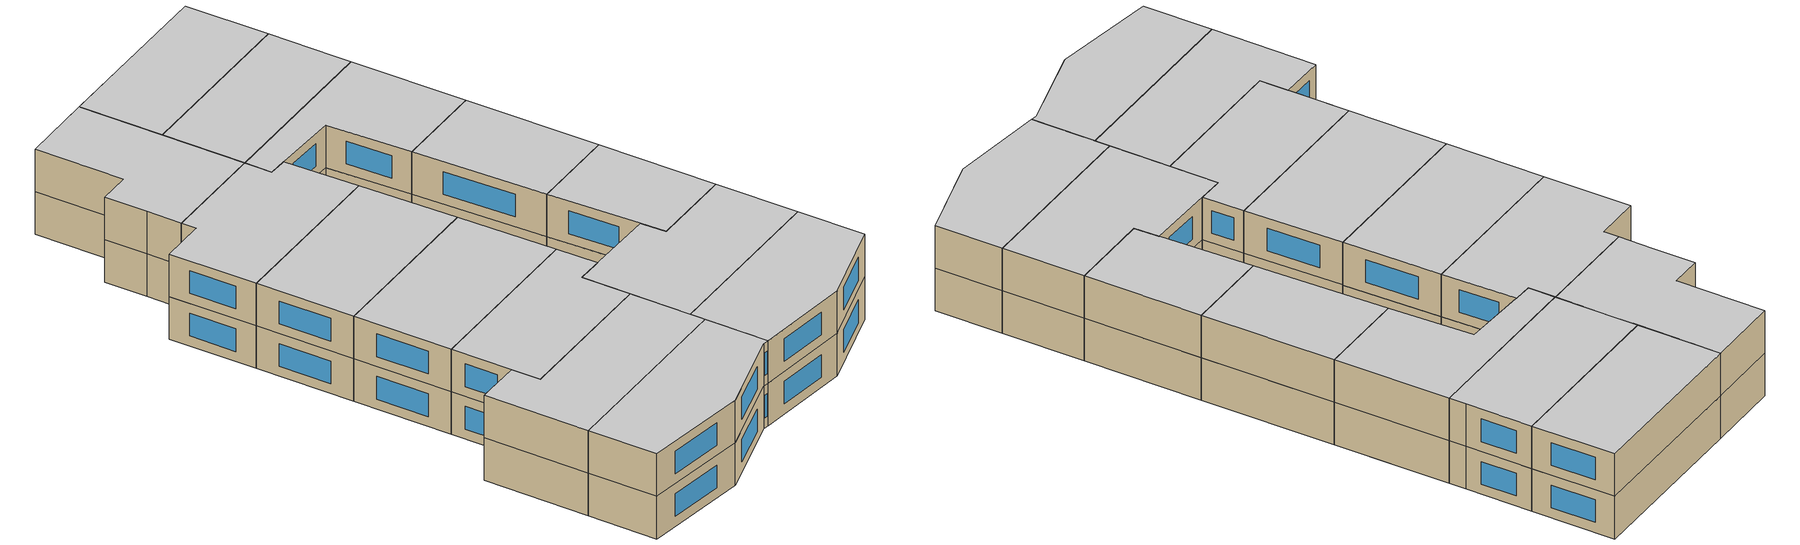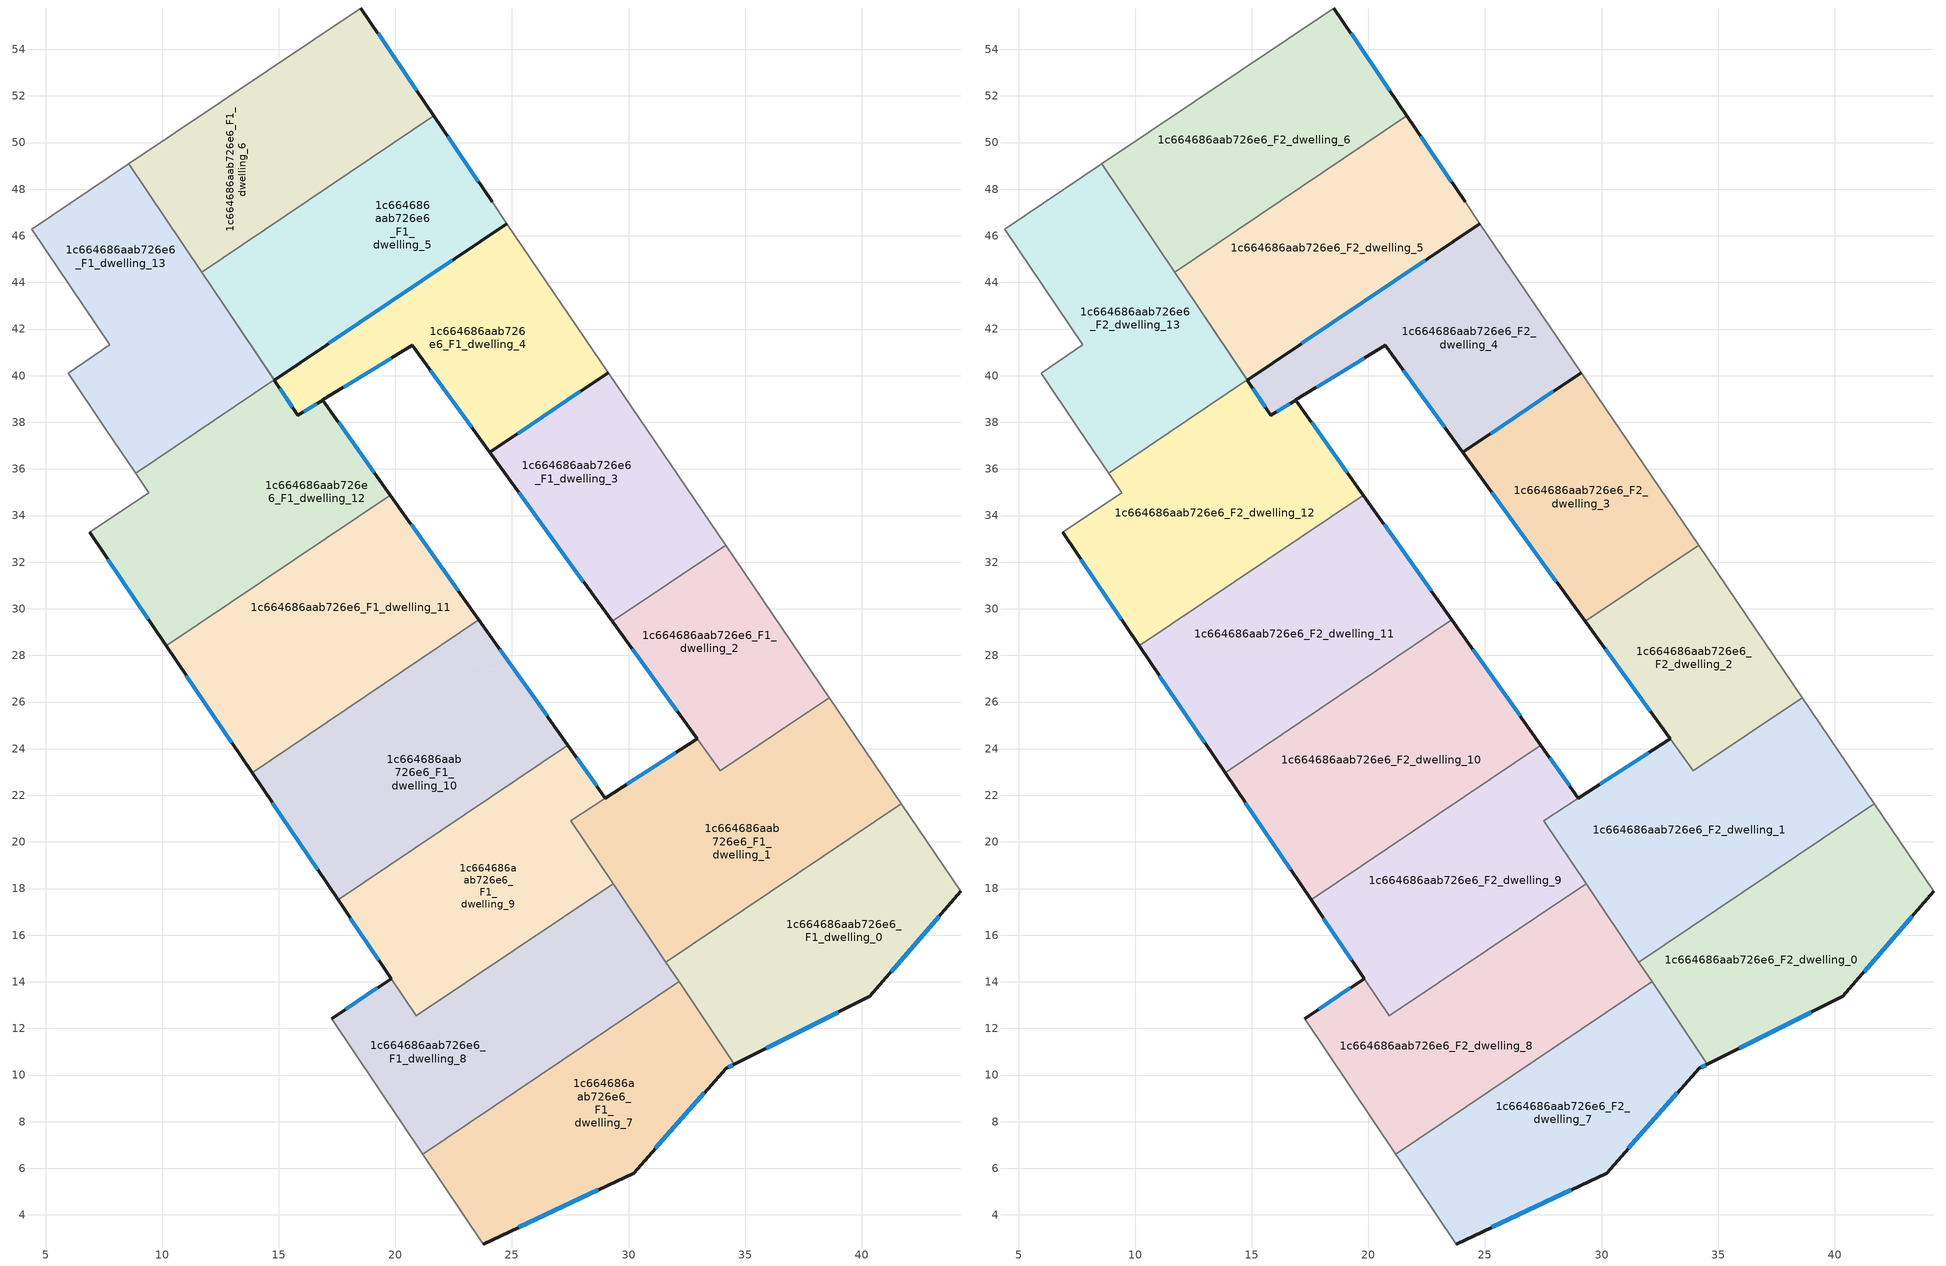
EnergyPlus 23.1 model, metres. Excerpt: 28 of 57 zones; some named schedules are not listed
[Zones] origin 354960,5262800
1c664686aab726e6_F1_dwelling_0
 floor to 1c664686aab726e6_F0_dwelling_8 (EU_floor_Construction): 41.7,21.63 44.25,17.88 40.35,13.37 35.08,10.74 36.52,18.14 z3
 floor to 1c664686aab726e6_F0_dwelling_9 (EU_floor_Construction): 36.52,18.14 35.08,10.74 34.54,10.47 31.8,14.55 31.89,15.03 z3
 floor to 1c664686aab726e6_F0_dwelling_10 (EU_floor_Construction): 31.89,15.03 31.8,14.55 31.6,14.84 z3
 wall outside (EU_wall_Construction): 34.54,10.47 40.35,13.37 44.25,17.88 z3:6
 wall to 1c664686aab726e6_F1_dwelling_1 (EU_wall_Construction): 41.7,21.63 31.6,14.84 z3:6
 wall adiabatic (EU_wall_Construction): 44.25,17.88 41.7,21.63 z3:6
 wall to 1c664686aab726e6_F1_dwelling_7 (EU_wall_Construction): 32.16,14.01 34.54,10.47 z3:6
 wall to 1c664686aab726e6_F1_dwelling_8 (EU_wall_Construction): 31.6,14.84 32.16,14.01 z3:6
 window (EU_Window_Construction): 41.26,14.43 43.33,16.82 / 35.91,11.15 38.98,12.69 z3.7:5.3
1c664686aab726e6_F1_dwelling_1
 floor to 1c664686aab726e6_F0_dwelling_9 (EU_floor_Construction): 37.81,24.79 36.52,18.14 31.89,15.03 33.55,23.59 33.94,23.06 36.8,24.98 z3
 floor to 1c664686aab726e6_F0_dwelling_8 (EU_floor_Construction): 39.82,24.4 41.7,21.63 36.52,18.14 37.81,24.79 z3
 floor to 1c664686aab726e6_F0_dwelling_0 (EU_floor_Construction): 38.6,26.19 39.82,24.4 36.8,24.98 z3
 floor to 1c664686aab726e6_F0_dwelling_10 (EU_floor_Construction): 32.94,24.43 33.55,23.59 31.89,15.03 31.6,14.84 29.11,18.55 29.59,21.06 29.01,21.88 z3
 floor adiabatic (EU_floor_Construction): 29.01,21.88 29.59,21.06 29.11,18.55 27.52,20.92 z3
 wall outside (EU_wall_Construction): 32.94,24.43 29.01,21.88 z3:6
 wall to 1c664686aab726e6_F1_dwelling_2 (EU_wall_Construction): 38.6,26.2 33.94,23.06 32.94,24.43 z3:6
 wall adiabatic (EU_wall_Construction): 41.7,21.63 38.6,26.2 z3:6
 wall to 1c664686aab726e6_F1_dwelling_8 (EU_wall_Construction): 29.34,18.21 31.6,14.84 z3:6
 wall to 1c664686aab726e6_F1_dwelling_9 (EU_wall_Construction): 29.01,21.88 27.52,20.92 29.34,18.21 z3:6
 window (EU_Window_Construction): 32.02,23.83 29.93,22.48 z3.7:5.3
1c664686aab726e6_F1_dwelling_10
 floor to 1c664686aab726e6_F0_dwelling_13 (EU_floor_Construction): 24.16,27.43 22.94,21.15 18.22,17.97 19.99,27.1 21.3,27.99 z3
 floor to 1c664686aab726e6_F0_dwelling_4 (EU_floor_Construction): 23.58,29.52 25.21,27.23 21.3,27.99 z3
 floor to 1c664686aab726e6_F0_dwelling_14 (EU_floor_Construction): 19.99,27.1 18.22,17.97 17.54,17.51 13.85,22.97 z3
 floor to 1c664686aab726e6_F0_dwelling_12 (EU_floor_Construction): 25.21,27.23 26.92,24.82 26.7,23.68 22.94,21.15 24.16,27.43 z3
 floor to 1c664686aab726e6_F0_dwelling_11 (EU_floor_Construction): 26.92,24.82 27.4,24.15 26.7,23.68 z3
 wall outside (EU_wall_Construction): 13.85,22.97 17.54,17.51 / 27.4,24.15 23.58,29.52 z3:6
 wall to 1c664686aab726e6_F1_dwelling_9 (EU_wall_Construction): 17.54,17.51 27.4,24.15 z3:6
 wall to 1c664686aab726e6_F1_dwelling_11 (EU_wall_Construction): 23.58,29.52 13.85,22.97 z3:6
 window (EU_Window_Construction): 14.72,21.69 16.67,18.8 / 26.5,25.41 24.48,28.26 z3.7:5.3
1c664686aab726e6_F1_dwelling_11
 floor to 1c664686aab726e6_F0_dwelling_4 (EU_floor_Construction): 19.78,34.88 23.58,29.52 21.3,27.99 13.05,29.58 13.22,30.47 z3
 floor to 1c664686aab726e6_F0_dwelling_14 (EU_floor_Construction): 20.2,28.2 19.99,27.11 13.85,22.97 10.17,28.42 12.16,29.76 z3
 floor to 1c664686aab726e6_F0_dwelling_5 (EU_floor_Construction): 13.22,30.47 13.05,29.59 12.16,29.76 z3
 floor to 1c664686aab726e6_F0_dwelling_13 (EU_floor_Construction): 21.3,27.99 19.99,27.11 20.2,28.2 z3
 wall outside (EU_wall_Construction): 23.58,29.53 19.78,34.88 / 10.17,28.42 13.85,22.97 z3:6
 wall to 1c664686aab726e6_F1_dwelling_12 (EU_wall_Construction): 19.78,34.88 10.17,28.42 z3:6
 window (EU_Window_Construction): 22.69,30.78 20.67,33.62 / 11.03,27.14 12.98,24.25 z3.7:5.3
1c664686aab726e6_F1_dwelling_12
 floor to 1c664686aab726e6_F0_dwelling_5 (EU_floor_Construction): 14.8,39.82 14.98,39.55 13.22,30.47 12.16,29.76 10.76,30.03 12.34,38.17 z3
 floor to 1c664686aab726e6_F0_dwelling_4 (EU_floor_Construction): 16.88,38.95 19.78,34.88 13.22,30.47 14.98,39.55 15.82,38.3 z3
 floor to 1c664686aab726e6_F0_dwelling_6 (EU_floor_Construction): 12.34,38.17 10.76,30.03 8.83,30.4 6.89,33.27 9.42,34.98 9.16,35.38 9.3,36.12 z3
 floor to 1c664686aab726e6_F0_dwelling_7 (EU_floor_Construction): 9.3,36.12 9.16,35.38 8.85,35.82 z3
 floor adiabatic (EU_floor_Construction): 12.16,29.76 10.17,28.42 8.83,30.4 z3
 wall outside (EU_wall_Construction): 6.89,33.27 10.17,28.42 / 19.78,34.88 16.88,38.95 15.82,38.3 14.81,39.81 z3:6
 wall adiabatic (EU_wall_Construction): 8.85,35.82 9.42,34.98 6.89,33.27 z3:6
 wall to 1c664686aab726e6_F1_dwelling_13 (EU_wall_Construction): 14.8,39.82 8.85,35.82 z3:6
 wall to 1c664686aab726e6_F1_dwelling_4 (EU_wall_Construction): 14.81,39.81 14.8,39.82 z3:6
 window (EU_Window_Construction): 7.66,32.13 9.4,29.56 / 16.63,38.8 16.07,38.45 / 19.1,35.84 17.56,38 / 15.58,38.66 15.04,39.45 z3.7:5.3
1c664686aab726e6_F1_dwelling_13
 floor to 1c664686aab726e6_F0_dwelling_7 (EU_floor_Construction): 8.57,49.08 11.09,45.34 9.3,36.12 8.85,35.82 7.54,37.77 5.96,40.1 7.76,41.32 4.4,46.28 z3
 floor to 1c664686aab726e6_F0_dwelling_5 (EU_floor_Construction): 13.14,42.29 14.8,39.82 12.34,38.17 z3
 floor to 1c664686aab726e6_F0_dwelling_6 (EU_floor_Construction): 11.09,45.34 13.14,42.29 12.34,38.17 9.3,36.12 z3
 wall adiabatic (EU_wall_Construction): 8.57,49.08 4.4,46.28 7.76,41.32 5.96,40.1 7.54,37.77 8.85,35.82 z3:6
 wall to 1c664686aab726e6_F1_dwelling_6 (EU_wall_Construction): 11.69,44.44 8.57,49.08 z3:6
 wall to 1c664686aab726e6_F1_dwelling_4 (EU_wall_Construction): 14.8,39.82 12.63,43.04 z3:6
 wall to 1c664686aab726e6_F1_dwelling_5 (EU_wall_Construction): 12.63,43.04 11.69,44.44 z3:6
1c664686aab726e6_F1_dwelling_2
 floor to 1c664686aab726e6_F0_dwelling_0 (EU_floor_Construction): 34.16,32.73 38.6,26.19 36.8,24.98 33.93,25.54 33.83,25.01 32.94,24.43 29.3,29.46 z3
 floor to 1c664686aab726e6_F0_dwelling_9 (EU_floor_Construction): 36.8,24.98 33.94,23.06 33.55,23.59 33.93,25.54 z3
 floor to 1c664686aab726e6_F0_dwelling_10 (EU_floor_Construction): 33.83,25 33.55,23.59 32.94,24.43 z3
 wall outside (EU_wall_Construction): 29.3,29.46 32.94,24.43 z3:6
 wall to 1c664686aab726e6_F1_dwelling_3 (EU_wall_Construction): 34.16,32.73 29.3,29.46 z3:6
 wall adiabatic (EU_wall_Construction): 38.6,26.2 34.16,32.73 z3:6
 window (EU_Window_Construction): 30.16,28.28 32.09,25.61 z3.7:5.3
1c664686aab726e6_F1_dwelling_3
 floor to 1c664686aab726e6_F0_dwelling_1 (EU_floor_Construction): 29.13,40.13 30.87,37.57 29.3,29.46 24.85,35.59 25.22,37.5 z3
 floor to 1c664686aab726e6_F0_dwelling_0 (EU_floor_Construction): 30.87,37.57 34.16,32.73 29.3,29.46 z3
 floor to 1c664686aab726e6_F0_dwelling_2 (EU_floor_Construction): 25.22,37.5 24.85,35.59 24.05,36.71 z3
 wall outside (EU_wall_Construction): 29.13,40.13 24.05,36.71 29.3,29.46 z3:6
 wall adiabatic (EU_wall_Construction): 34.16,32.73 29.13,40.13 z3:6
 window (EU_Window_Construction): 27.94,39.32 25.24,37.51 / 25.28,35.01 28.07,31.16 z3.7:5.3
1c664686aab726e6_F1_dwelling_4
 floor to 1c664686aab726e6_F0_dwelling_2 (EU_floor_Construction): 24.78,46.52 26.49,44.02 25.22,37.5 24.05,36.71 20.94,41 21.6,44.38 z3
 floor to 1c664686aab726e6_F0_dwelling_1 (EU_floor_Construction): 26.49,44.02 29.13,40.13 25.22,37.5 z3
 floor to 1c664686aab726e6_F0_dwelling_3 (EU_floor_Construction): 21.6,44.38 20.94,41 20.86,41.11 20.72,41.3 17.21,39.15 17.72,41.77 z3
 floor to 1c664686aab726e6_F0_dwelling_4 (EU_floor_Construction): 17.72,41.77 17.21,39.15 16.89,38.96 15.82,38.31 14.98,39.55 15.06,39.98 z3
 floor to 1c664686aab726e6_F0_dwelling_5 (EU_floor_Construction): 13.14,42.29 14.81,39.81 15.06,39.98 14.98,39.55 z3
 wall outside (EU_wall_Construction): 16.89,38.96 20.72,41.3 24.05,36.71 29.13,40.13 / 24.78,46.52 14.81,39.81 15.82,38.31 16.88,38.95 z3:6
 wall adiabatic (EU_wall_Construction): 29.13,40.13 24.78,46.52 z3:6
 wall to 1c664686aab726e6_F1_dwelling_5 (EU_wall_Construction): 14.81,39.81 12.63,43.04 z3:6
 window (EU_Window_Construction): 17.79,39.51 19.82,40.75 / 21.5,40.23 23.27,37.79 / 25.24,37.51 27.94,39.32 / 22.44,44.95 17.15,41.39 / 16.07,38.46 16.63,38.8 / 15.04,39.46 15.58,38.66 z3.7:5.3
1c664686aab726e6_F1_dwelling_5
 floor to 1c664686aab726e6_F0_dwelling_3 (EU_floor_Construction): 21.65,51.14 22.63,49.7 21.6,44.38 17.72,41.77 19.22,49.51 z3
 floor to 1c664686aab726e6_F0_dwelling_2 (EU_floor_Construction): 22.63,49.7 24.15,47.46 24.78,46.52 21.6,44.38 z3
 floor to 1c664686aab726e6_F0_dwelling_4 (EU_floor_Construction): 19.22,49.51 17.72,41.77 15.06,39.98 16.56,47.72 z3
 floor to 1c664686aab726e6_F0_dwelling_5 (EU_floor_Construction): 16.56,47.72 15.06,39.98 14.81,39.81 13.14,42.29 13.84,45.88 z3
 floor to 1c664686aab726e6_F0_dwelling_6 (EU_floor_Construction): 13.84,45.88 13.14,42.29 11.69,44.44 z3
 wall outside (EU_wall_Construction): 24.15,47.46 21.65,51.14 / 14.81,39.81 24.78,46.52 z3:6
 wall to 1c664686aab726e6_F1_dwelling_6 (EU_wall_Construction): 21.65,51.14 11.69,44.44 z3:6
 wall adiabatic (EU_wall_Construction): 24.78,46.52 24.15,47.46 z3:6
 window (EU_Window_Construction): 23.56,48.32 22.24,50.28 / 17.15,41.39 22.44,44.95 z3.7:5.3
1c664686aab726e6_F1_dwelling_6
 floor to 1c664686aab726e6_F0_dwelling_6 (EU_floor_Construction): 15.34,53.63 13.84,45.88 11.69,44.44 11.09,45.34 12.3,51.59 z3
 floor to 1c664686aab726e6_F0_dwelling_5 (EU_floor_Construction): 18.06,55.46 16.56,47.72 13.84,45.88 15.34,53.63 z3
 floor to 1c664686aab726e6_F0_dwelling_7 (EU_floor_Construction): 12.3,51.59 11.09,45.34 8.57,49.08 z3
 floor to 1c664686aab726e6_F0_dwelling_3 (EU_floor_Construction): 20.01,53.58 21.65,51.14 19.22,49.51 z3
 floor to 1c664686aab726e6_F0_dwelling_4 (EU_floor_Construction): 18.52,55.77 20.01,53.58 19.22,49.51 16.56,47.72 18.06,55.46 z3
 wall outside (EU_wall_Construction): 21.65,51.14 18.52,55.77 z3:6
 wall adiabatic (EU_wall_Construction): 18.52,55.77 8.57,49.08 z3:6
 window (EU_Window_Construction): 20.92,52.23 19.26,54.68 z3.7:5.3
1c664686aab726e6_F1_dwelling_7
 floor to 1c664686aab726e6_F0_dwelling_9 (EU_floor_Construction): 32.16,14.01 34.54,10.47 34.18,10.29 30.22,5.8 30.09,5.74 31.63,13.65 z3
 floor to 1c664686aab726e6_F0_dwelling_11 (EU_floor_Construction): 27.64,10.96 26.27,3.93 23.77,2.75 22.9,4.05 23.73,8.33 z3
 floor adiabatic (EU_floor_Construction): 31.63,13.65 30.09,5.74 30.22,5.8 26.27,3.93 27.64,10.96 z3
 floor to 1c664686aab726e6_F0_dwelling_12 (EU_floor_Construction): 23.73,8.33 22.9,4.05 21.17,6.61 z3
 wall outside (EU_wall_Construction): 23.77,2.75 30.22,5.8 34.18,10.29 34.54,10.47 z3:6
 wall adiabatic (EU_wall_Construction): 21.17,6.61 23.77,2.75 z3:6
 wall to 1c664686aab726e6_F1_dwelling_8 (EU_wall_Construction): 32.16,14.01 21.17,6.61 z3:6
 window (EU_Window_Construction): 25.29,3.47 28.71,5.08 / 34.27,10.33 34.46,10.43 / 31.15,6.85 33.25,9.24 z3.7:5.3
1c664686aab726e6_F1_dwelling_8
 floor to 1c664686aab726e6_F0_dwelling_11 (EU_floor_Construction): 29,17.98 27.64,10.96 23.73,8.33 25.09,15.35 z3
 floor to 1c664686aab726e6_F0_dwelling_10 (EU_floor_Construction): 29.34,18.21 31.8,14.55 31.63,13.65 27.64,10.96 29,17.98 z3
 floor to 1c664686aab726e6_F0_dwelling_12 (EU_floor_Construction): 25.09,15.35 23.73,8.33 21.17,6.61 17.27,12.42 19.82,14.14 20.9,12.54 z3
 floor to 1c664686aab726e6_F0_dwelling_9 (EU_floor_Construction): 31.8,14.55 32.16,14.01 31.63,13.65 z3
 wall outside (EU_wall_Construction): 19.82,14.14 17.27,12.42 z3:6
 wall to 1c664686aab726e6_F1_dwelling_9 (EU_wall_Construction): 29.34,18.21 20.9,12.54 19.82,14.14 z3:6
 wall adiabatic (EU_wall_Construction): 17.27,12.42 21.17,6.61 z3:6
 window (EU_Window_Construction): 19.22,13.74 17.87,12.83 z3.7:5.3
1c664686aab726e6_F1_dwelling_9
 floor to 1c664686aab726e6_F0_dwelling_12 (EU_floor_Construction): 26.7,23.68 25.09,15.35 20.9,12.54 19.73,14.26 19.86,14.35 20.02,14.1 21.1,14.82 21.63,15.18 21.71,15.6 21.89,15.71 22.94,21.15 z3
 floor to 1c664686aab726e6_F0_dwelling_11 (EU_floor_Construction): 27.4,24.15 29,21.88 27.52,20.92 29.11,18.55 29,17.98 25.09,15.35 26.7,23.68 z3
 floor to 1c664686aab726e6_F0_dwelling_13 (EU_floor_Construction): 22.94,21.15 21.89,15.71 21.71,15.6 21.63,15.18 21.1,14.82 20.02,14.11 19.86,14.35 19.73,14.26 18,16.83 18.22,17.97 z3
 floor to 1c664686aab726e6_F0_dwelling_14 (EU_floor_Construction): 18.22,17.97 18,16.83 17.54,17.51 z3
 floor to 1c664686aab726e6_F0_dwelling_10 (EU_floor_Construction): 29.11,18.55 29.34,18.21 29,17.98 z3
 wall outside (EU_wall_Construction): 29.01,21.88 27.4,24.15 / 17.54,17.51 19.82,14.14 z3:6
 window (EU_Window_Construction): 28.63,22.42 27.78,23.62 / 18.07,16.72 19.28,14.93 z3.7:5.3
1c664686aab726e6_F2_dwelling_0
 floor to 1c664686aab726e6_F1_dwelling_0 (EU_floor_Construction): 41.7,21.63 44.25,17.88 40.35,13.37 34.54,10.47 31.6,14.84 z6
 wall outside (EU_wall_Construction): 34.54,10.47 40.35,13.37 44.25,17.88 z6:9
 wall to 1c664686aab726e6_F2_dwelling_1 (EU_wall_Construction): 41.7,21.63 31.6,14.84 z6:9
 wall adiabatic (EU_wall_Construction): 44.25,17.88 41.7,21.63 z6:9
 wall to 1c664686aab726e6_F2_dwelling_7 (EU_wall_Construction): 32.16,14.01 34.54,10.47 z6:9
 wall to 1c664686aab726e6_F2_dwelling_8 (EU_wall_Construction): 31.6,14.84 32.16,14.01 z6:9
 window (EU_Window_Construction): 41.26,14.43 43.33,16.82 / 35.91,11.15 38.98,12.69 z6.7:8.3
 ceiling to 1c664686aab726e6_F3_dwelling_0 (EU_floor_Construction): 40.35,13.37 44.25,17.88 41.7,21.63 31.6,14.84 34.54,10.47 z9
1c664686aab726e6_F2_dwelling_1
 floor to 1c664686aab726e6_F1_dwelling_1 (EU_floor_Construction): 38.6,26.2 41.7,21.63 31.6,14.84 27.52,20.92 32.94,24.43 33.94,23.06 z6
 wall outside (EU_wall_Construction): 32.94,24.43 29.01,21.88 z6:9
 wall to 1c664686aab726e6_F2_dwelling_2 (EU_wall_Construction): 38.6,26.2 33.94,23.06 32.94,24.43 z6:9
 wall adiabatic (EU_wall_Construction): 41.7,21.63 38.6,26.2 z6:9
 wall to 1c664686aab726e6_F2_dwelling_8 (EU_wall_Construction): 29.34,18.21 31.6,14.84 z6:9
 wall to 1c664686aab726e6_F2_dwelling_9 (EU_wall_Construction): 29.01,21.88 27.52,20.92 29.34,18.21 z6:9
 window (EU_Window_Construction): 32.02,23.83 29.93,22.48 z6.7:8.3
 ceiling to 1c664686aab726e6_F3_dwelling_1 (EU_floor_Construction): 41.7,21.63 38.6,26.2 33.94,23.06 32.94,24.43 27.52,20.92 31.6,14.84 z9
1c664686aab726e6_F2_dwelling_10
 floor to 1c664686aab726e6_F1_dwelling_10 (EU_floor_Construction): 23.58,29.52 27.4,24.15 17.54,17.51 13.85,22.97 z6
 wall outside (EU_wall_Construction): 13.85,22.97 17.54,17.51 / 27.4,24.15 23.58,29.52 z6:9
 wall to 1c664686aab726e6_F2_dwelling_9 (EU_wall_Construction): 17.54,17.51 27.4,24.15 z6:9
 wall to 1c664686aab726e6_F2_dwelling_11 (EU_wall_Construction): 23.58,29.52 13.85,22.97 z6:9
 window (EU_Window_Construction): 14.72,21.69 16.67,18.8 / 26.5,25.41 24.48,28.26 z6.7:8.3
 ceiling to 1c664686aab726e6_F3_dwelling_10 (EU_floor_Construction): 27.4,24.15 23.58,29.52 13.85,22.97 17.54,17.51 z9
1c664686aab726e6_F2_dwelling_11
 floor to 1c664686aab726e6_F1_dwelling_11 (EU_floor_Construction): 19.78,34.88 23.58,29.53 13.85,22.97 10.17,28.42 z6
 wall outside (EU_wall_Construction): 23.58,29.53 19.78,34.88 / 10.17,28.42 13.85,22.97 z6:9
 wall to 1c664686aab726e6_F2_dwelling_12 (EU_wall_Construction): 19.78,34.88 10.17,28.42 z6:9
 window (EU_Window_Construction): 22.69,30.78 20.67,33.62 / 11.03,27.14 12.98,24.25 z6.7:8.3
 ceiling to 1c664686aab726e6_F3_dwelling_11 (EU_floor_Construction): 23.58,29.53 19.78,34.88 10.17,28.42 13.85,22.97 z9
1c664686aab726e6_F2_dwelling_12
 floor to 1c664686aab726e6_F1_dwelling_12 (EU_floor_Construction): 16.88,38.95 19.78,34.88 10.17,28.42 6.89,33.27 9.42,34.98 8.85,35.82 14.8,39.82 15.82,38.3 z6
 wall outside (EU_wall_Construction): 6.89,33.27 10.17,28.42 / 19.78,34.88 16.88,38.95 15.82,38.3 14.81,39.81 z6:9
 wall adiabatic (EU_wall_Construction): 8.85,35.82 9.42,34.98 6.89,33.27 z6:9
 wall to 1c664686aab726e6_F2_dwelling_13 (EU_wall_Construction): 14.8,39.82 8.85,35.82 z6:9
 wall to 1c664686aab726e6_F2_dwelling_4 (EU_wall_Construction): 14.81,39.81 14.8,39.82 z6:9
 window (EU_Window_Construction): 7.66,32.13 9.4,29.56 / 16.63,38.8 16.07,38.45 / 19.1,35.84 17.56,38 / 15.58,38.66 15.04,39.45 z6.7:8.3
 ceiling to 1c664686aab726e6_F3_dwelling_12 (EU_floor_Construction): 19.78,34.88 16.88,38.95 15.82,38.3 14.8,39.82 8.85,35.82 9.42,34.98 6.89,33.27 10.17,28.42 z9
1c664686aab726e6_F2_dwelling_13
 floor to 1c664686aab726e6_F1_dwelling_13 (EU_floor_Construction): 8.57,49.08 14.8,39.82 8.85,35.82 7.54,37.77 5.96,40.1 7.76,41.32 4.4,46.28 z6
 wall adiabatic (EU_wall_Construction): 8.57,49.08 4.4,46.28 7.76,41.32 5.96,40.1 7.54,37.77 8.85,35.82 z6:9
 wall to 1c664686aab726e6_F2_dwelling_6 (EU_wall_Construction): 11.69,44.44 8.57,49.08 z6:9
 wall to 1c664686aab726e6_F2_dwelling_4 (EU_wall_Construction): 14.8,39.82 12.63,43.04 z6:9
 wall to 1c664686aab726e6_F2_dwelling_5 (EU_wall_Construction): 12.63,43.04 11.69,44.44 z6:9
 ceiling to 1c664686aab726e6_F3_dwelling_13 (EU_floor_Construction): 14.8,39.82 8.57,49.08 4.4,46.28 7.76,41.32 5.96,40.1 7.54,37.77 8.85,35.82 z9
1c664686aab726e6_F2_dwelling_2
 floor to 1c664686aab726e6_F1_dwelling_2 (EU_floor_Construction): 34.16,32.73 38.6,26.2 33.94,23.06 29.3,29.46 z6
 wall outside (EU_wall_Construction): 29.3,29.46 32.94,24.43 z6:9
 wall to 1c664686aab726e6_F2_dwelling_3 (EU_wall_Construction): 34.16,32.73 29.3,29.46 z6:9
 wall adiabatic (EU_wall_Construction): 38.6,26.2 34.16,32.73 z6:9
 window (EU_Window_Construction): 30.16,28.28 32.09,25.61 z6.7:8.3
 ceiling to 1c664686aab726e6_F3_dwelling_2 (EU_floor_Construction): 38.6,26.2 34.16,32.73 29.3,29.46 33.94,23.06 z9
1c664686aab726e6_F2_dwelling_3
 floor to 1c664686aab726e6_F1_dwelling_3 (EU_floor_Construction): 29.13,40.13 34.16,32.73 29.3,29.46 24.05,36.71 z6
 wall outside (EU_wall_Construction): 29.13,40.13 24.05,36.71 29.3,29.46 z6:9
 wall adiabatic (EU_wall_Construction): 34.16,32.73 29.13,40.13 z6:9
 window (EU_Window_Construction): 27.94,39.32 25.24,37.51 / 25.28,35.01 28.07,31.16 z6.7:8.3
 ceiling to 1c664686aab726e6_F3_dwelling_3 (EU_floor_Construction): 34.16,32.73 29.13,40.13 24.05,36.71 29.3,29.46 z9
1c664686aab726e6_F2_dwelling_4
 floor to 1c664686aab726e6_F1_dwelling_4 (EU_floor_Construction): 24.78,46.52 29.13,40.13 24.05,36.71 20.72,41.3 16.88,38.95 15.82,38.31 12.63,43.04 14.81,39.81 z6
 wall outside (EU_wall_Construction): 16.89,38.96 20.72,41.3 24.05,36.71 29.13,40.13 / 24.78,46.52 14.81,39.81 15.82,38.31 16.88,38.95 z6:9
 wall adiabatic (EU_wall_Construction): 29.13,40.13 24.78,46.52 z6:9
 wall to 1c664686aab726e6_F2_dwelling_5 (EU_wall_Construction): 14.81,39.81 12.63,43.04 z6:9
 window (EU_Window_Construction): 17.79,39.51 19.82,40.75 / 21.5,40.23 23.27,37.79 / 25.24,37.51 27.94,39.32 / 22.44,44.95 17.15,41.39 / 16.07,38.46 16.63,38.8 / 15.04,39.46 15.58,38.66 z6.7:8.3
 ceiling to 1c664686aab726e6_F3_dwelling_4 (EU_floor_Construction): 29.13,40.13 24.78,46.52 14.81,39.81 12.63,43.04 15.82,38.31 16.88,38.95 20.72,41.3 24.05,36.71 z9
1c664686aab726e6_F2_dwelling_5
 floor to 1c664686aab726e6_F1_dwelling_5 (EU_floor_Construction): 21.65,51.14 24.15,47.46 24.78,46.52 14.81,39.81 11.69,44.44 z6
 wall outside (EU_wall_Construction): 24.15,47.46 21.65,51.14 / 14.81,39.81 24.78,46.52 z6:9
 wall to 1c664686aab726e6_F2_dwelling_6 (EU_wall_Construction): 21.65,51.14 11.69,44.44 z6:9
 wall adiabatic (EU_wall_Construction): 24.78,46.52 24.15,47.46 z6:9
 window (EU_Window_Construction): 23.56,48.32 22.24,50.28 / 17.15,41.39 22.44,44.95 z6.7:8.3
 ceiling to 1c664686aab726e6_F3_dwelling_5 (EU_floor_Construction): 24.78,46.52 24.15,47.46 21.65,51.14 11.69,44.44 14.81,39.81 z9
1c664686aab726e6_F2_dwelling_6
 floor to 1c664686aab726e6_F1_dwelling_6 (EU_floor_Construction): 18.52,55.77 21.65,51.14 11.69,44.44 8.57,49.08 z6
 wall outside (EU_wall_Construction): 21.65,51.14 18.52,55.77 z6:9
 wall adiabatic (EU_wall_Construction): 18.52,55.77 8.57,49.08 z6:9
 window (EU_Window_Construction): 20.92,52.23 19.26,54.68 z6.7:8.3
 ceiling to 1c664686aab726e6_F3_dwelling_6 (EU_floor_Construction): 21.65,51.14 18.52,55.77 8.57,49.08 11.69,44.44 z9
1c664686aab726e6_F2_dwelling_7
 floor to 1c664686aab726e6_F1_dwelling_7 (EU_floor_Construction): 32.16,14.01 34.54,10.47 34.18,10.29 30.22,5.8 23.77,2.75 21.17,6.61 z6
 wall outside (EU_wall_Construction): 23.77,2.75 30.22,5.8 34.18,10.29 34.54,10.47 z6:9
 wall adiabatic (EU_wall_Construction): 21.17,6.61 23.77,2.75 z6:9
 wall to 1c664686aab726e6_F2_dwelling_8 (EU_wall_Construction): 32.16,14.01 21.17,6.61 z6:9
 window (EU_Window_Construction): 25.29,3.47 28.71,5.08 / 34.27,10.33 34.46,10.43 / 31.15,6.85 33.25,9.24 z6.7:8.3
 ceiling to 1c664686aab726e6_F3_dwelling_7 (EU_floor_Construction): 30.22,5.8 34.18,10.29 34.54,10.47 32.16,14.01 21.17,6.61 23.77,2.75 z9
1c664686aab726e6_F2_dwelling_8
 floor to 1c664686aab726e6_F1_dwelling_8 (EU_floor_Construction): 29.34,18.21 32.16,14.01 21.17,6.61 17.27,12.42 19.82,14.14 20.9,12.54 z6
 wall outside (EU_wall_Construction): 19.82,14.14 17.27,12.42 z6:9
 wall to 1c664686aab726e6_F2_dwelling_9 (EU_wall_Construction): 29.34,18.21 20.9,12.54 19.82,14.14 z6:9
 wall adiabatic (EU_wall_Construction): 17.27,12.42 21.17,6.61 z6:9
 window (EU_Window_Construction): 19.22,13.74 17.87,12.83 z6.7:8.3
 ceiling to 1c664686aab726e6_F3_dwelling_8 (EU_floor_Construction): 32.16,14.01 29.34,18.21 20.9,12.54 19.82,14.14 17.27,12.42 21.17,6.61 z9
1c664686aab726e6_F2_dwelling_9
 floor to 1c664686aab726e6_F1_dwelling_9 (EU_floor_Construction): 27.4,24.15 29.01,21.88 27.52,20.92 29.34,18.21 20.9,12.54 17.54,17.51 z6
 wall outside (EU_wall_Construction): 29.01,21.88 27.4,24.15 / 17.54,17.51 19.82,14.14 z6:9
 window (EU_Window_Construction): 28.63,22.42 27.78,23.62 / 18.07,16.72 19.28,14.93 z6.7:8.3
 ceiling to 1c664686aab726e6_F3_dwelling_9 (EU_floor_Construction): 29.34,18.21 27.52,20.92 29.01,21.88 27.4,24.15 17.54,17.51 20.9,12.54 z9
[Building]
EU S2 Campaign: North Axis=0; Terrain=City; Solar Distribution=FullExterior
[Site:Location]
Budapest.Ferenc.Liszt.Intl.AP: Latitude=47.437; Longitude=19.256; Time Zone=1; Elevation=185
[SizingPeriod:WeatherFileDays]
AnnualSizingPeriod: Begin Month=1; Begin Day of Month=1; End Month=12; End Day of Month=31; Day of Week for Start Day=Monday; Use Weather File Daylight Saving Period=No; Use Weather File Rain and Snow Indicators=No
[MATERIAL]
EU_InternalMass_Material: Roughness=MediumRough; Thickness=0.1; Conductivity=1; Density=1800; Specific Heat=900; Thermal Absorptance=0.9; Solar Absorptance=0.7; Visible Absorptance=0.7
[MATERIAL:NOMASS] Roughness=MediumRough; Thermal Absorptance=0.9; Solar Absorptance=0.7; Visible Absorptance=0.7
Name | Thermal Resistance
EU_wall_NoMass | 0.832559
EU_floor_NoMass | 0.872794
[WINDOWMATERIAL:SIMPLEGLAZINGSYSTEM]
EU_Window_SimpleGlazing: UFactor=2.79869; Solar Heat Gain Coefficient=0.75; Visible Transmittance=0.75
[CONSTRUCTION]
EU_wall_Construction: EU_wall_NoMass
EU_floor_Construction: EU_floor_NoMass
EU_Window_Construction: EU_Window_SimpleGlazing
EU_InternalMass_Construction: EU_InternalMass_Material
[ZONE] Type=1; Multiplier=1; Ceiling Height=autocalculate; Floor Area=autocalculate; Part of Total Floor Area=Yes
Name | Volume
1c664686aab726e6_F1_dwelling_0; 1c664686aab726e6_F2_dwelling_0 | 201.258
1c664686aab726e6_F1_dwelling_1; 1c664686aab726e6_F2_dwelling_1 | 235.376
1c664686aab726e6_F1_dwelling_10; 1c664686aab726e6_F2_dwelling_10 | 233.33
1c664686aab726e6_F1_dwelling_11; 1c664686aab726e6_F2_dwelling_11 | 229.695
1c664686aab726e6_F1_dwelling_12; 1c664686aab726e6_F2_dwelling_12 | 221.071
1c664686aab726e6_F1_dwelling_13; 1c664686aab726e6_F2_dwelling_13 | 201.256
1c664686aab726e6_F1_dwelling_2; 1c664686aab726e6_F2_dwelling_2 | 135.988
1c664686aab726e6_F1_dwelling_3; 1c664686aab726e6_F2_dwelling_3 | 160.75
1c664686aab726e6_F1_dwelling_4; 1c664686aab726e6_F2_dwelling_4 | 177.939
1c664686aab726e6_F1_dwelling_5; 1c664686aab726e6_F2_dwelling_5 | 201.237
1c664686aab726e6_F1_dwelling_6; 1c664686aab726e6_F2_dwelling_6 | 201.252
1c664686aab726e6_F1_dwelling_7; 1c664686aab726e6_F2_dwelling_7 | 201.267
1c664686aab726e6_F1_dwelling_8; 1c664686aab726e6_F2_dwelling_8 | 219.106
1c664686aab726e6_F1_dwelling_9; 1c664686aab726e6_F2_dwelling_9 | 197.841
[INTERNALMASS] Construction=EU_InternalMass_Construction
Name | Zone or ZoneList | Surface Area
1c664686aab726e6_F1_dwelling_0_EU_InternalMass | 1c664686aab726e6_F1_dwelling_0 | 67.086
1c664686aab726e6_F1_dwelling_1_EU_InternalMass | 1c664686aab726e6_F1_dwelling_1 | 78.4579
1c664686aab726e6_F1_dwelling_2_EU_InternalMass | 1c664686aab726e6_F1_dwelling_2 | 45.3276
1c664686aab726e6_F1_dwelling_3_EU_InternalMass | 1c664686aab726e6_F1_dwelling_3 | 53.5836
1c664686aab726e6_F1_dwelling_4_EU_InternalMass | 1c664686aab726e6_F1_dwelling_4 | 59.3109
1c664686aab726e6_F1_dwelling_5_EU_InternalMass | 1c664686aab726e6_F1_dwelling_5 | 67.0837
1c664686aab726e6_F1_dwelling_6_EU_InternalMass | 1c664686aab726e6_F1_dwelling_6 | 67.084
1c664686aab726e6_F1_dwelling_7_EU_InternalMass | 1c664686aab726e6_F1_dwelling_7 | 67.0888
1c664686aab726e6_F1_dwelling_8_EU_InternalMass | 1c664686aab726e6_F1_dwelling_8 | 73.0359
1c664686aab726e6_F1_dwelling_9_EU_InternalMass | 1c664686aab726e6_F1_dwelling_9 | 65.9448
1c664686aab726e6_F1_dwelling_10_EU_InternalMass | 1c664686aab726e6_F1_dwelling_10 | 77.7788
1c664686aab726e6_F1_dwelling_11_EU_InternalMass | 1c664686aab726e6_F1_dwelling_11 | 76.5964
1c664686aab726e6_F1_dwelling_12_EU_InternalMass | 1c664686aab726e6_F1_dwelling_12 | 73.7187
1c664686aab726e6_F1_dwelling_13_EU_InternalMass | 1c664686aab726e6_F1_dwelling_13 | 67.0852
1c664686aab726e6_F2_dwelling_0_EU_InternalMass | 1c664686aab726e6_F2_dwelling_0 | 67.086
1c664686aab726e6_F2_dwelling_1_EU_InternalMass | 1c664686aab726e6_F2_dwelling_1 | 78.4579
1c664686aab726e6_F2_dwelling_2_EU_InternalMass | 1c664686aab726e6_F2_dwelling_2 | 45.3276
1c664686aab726e6_F2_dwelling_3_EU_InternalMass | 1c664686aab726e6_F2_dwelling_3 | 53.5836
1c664686aab726e6_F2_dwelling_4_EU_InternalMass | 1c664686aab726e6_F2_dwelling_4 | 59.3109
1c664686aab726e6_F2_dwelling_5_EU_InternalMass | 1c664686aab726e6_F2_dwelling_5 | 67.0837
1c664686aab726e6_F2_dwelling_6_EU_InternalMass | 1c664686aab726e6_F2_dwelling_6 | 67.084
1c664686aab726e6_F2_dwelling_7_EU_InternalMass | 1c664686aab726e6_F2_dwelling_7 | 67.0888
1c664686aab726e6_F2_dwelling_8_EU_InternalMass | 1c664686aab726e6_F2_dwelling_8 | 73.0359
1c664686aab726e6_F2_dwelling_9_EU_InternalMass | 1c664686aab726e6_F2_dwelling_9 | 65.9448
1c664686aab726e6_F2_dwelling_10_EU_InternalMass | 1c664686aab726e6_F2_dwelling_10 | 77.7788
1c664686aab726e6_F2_dwelling_11_EU_InternalMass | 1c664686aab726e6_F2_dwelling_11 | 76.5964
1c664686aab726e6_F2_dwelling_12_EU_InternalMass | 1c664686aab726e6_F2_dwelling_12 | 73.7187
1c664686aab726e6_F2_dwelling_13_EU_InternalMass | 1c664686aab726e6_F2_dwelling_13 | 67.0852
[OTHEREQUIPMENT] Fuel Type=Electricity; Design Level Calculation Method=Watts/Area; Power per Zone Floor Area=1; Fraction Latent=0; Fraction Radiant=0; Fraction Lost=0; Carbon Dioxide Generation Rate=0; EndUse Subcategory=EU_Step8_InternalGains
Name | Zone or ZoneList or Space or SpaceList | Schedule
EU_Step8_InternalGain_1c664686aab726e6_F1_dwelling_0_f000 | 1c664686aab726e6_F1_dwelling_0 | EU_Step8_GainSchedule_1c664686aab726e6_F1_dwelling_0_f000
EU_Step8_InternalGain_1c664686aab726e6_F1_dwelling_1_f000 | 1c664686aab726e6_F1_dwelling_1 | EU_Step8_GainSchedule_1c664686aab726e6_F1_dwelling_1_f000
EU_Step8_InternalGain_1c664686aab726e6_F1_dwelling_2_f000 | 1c664686aab726e6_F1_dwelling_2 | EU_Step8_GainSchedule_1c664686aab726e6_F1_dwelling_2_f000
EU_Step8_InternalGain_1c664686aab726e6_F1_dwelling_3_f000 | 1c664686aab726e6_F1_dwelling_3 | EU_Step8_GainSchedule_1c664686aab726e6_F1_dwelling_3_f000
EU_Step8_InternalGain_1c664686aab726e6_F1_dwelling_4_f000 | 1c664686aab726e6_F1_dwelling_4 | EU_Step8_GainSchedule_1c664686aab726e6_F1_dwelling_4_f000
EU_Step8_InternalGain_1c664686aab726e6_F1_dwelling_5_f000 | 1c664686aab726e6_F1_dwelling_5 | EU_Step8_GainSchedule_1c664686aab726e6_F1_dwelling_5_f000
EU_Step8_InternalGain_1c664686aab726e6_F1_dwelling_6_f000 | 1c664686aab726e6_F1_dwelling_6 | EU_Step8_GainSchedule_1c664686aab726e6_F1_dwelling_6_f000
EU_Step8_InternalGain_1c664686aab726e6_F1_dwelling_7_f000 | 1c664686aab726e6_F1_dwelling_7 | EU_Step8_GainSchedule_1c664686aab726e6_F1_dwelling_7_f000
EU_Step8_InternalGain_1c664686aab726e6_F1_dwelling_8_f000 | 1c664686aab726e6_F1_dwelling_8 | EU_Step8_GainSchedule_1c664686aab726e6_F1_dwelling_8_f000
EU_Step8_InternalGain_1c664686aab726e6_F1_dwelling_9_f000 | 1c664686aab726e6_F1_dwelling_9 | EU_Step8_GainSchedule_1c664686aab726e6_F1_dwelling_9_f000
EU_Step8_InternalGain_1c664686aab726e6_F1_dwelling_10_f000 | 1c664686aab726e6_F1_dwelling_10 | EU_Step8_GainSchedule_1c664686aab726e6_F1_dwelling_10_f000
EU_Step8_InternalGain_1c664686aab726e6_F1_dwelling_11_f000 | 1c664686aab726e6_F1_dwelling_11 | EU_Step8_GainSchedule_1c664686aab726e6_F1_dwelling_11_f000
EU_Step8_InternalGain_1c664686aab726e6_F1_dwelling_12_f000 | 1c664686aab726e6_F1_dwelling_12 | EU_Step8_GainSchedule_1c664686aab726e6_F1_dwelling_12_f000
EU_Step8_InternalGain_1c664686aab726e6_F1_dwelling_13_f000 | 1c664686aab726e6_F1_dwelling_13 | EU_Step8_GainSchedule_1c664686aab726e6_F1_dwelling_13_f000
EU_Step8_InternalGain_1c664686aab726e6_F2_dwelling_0_f000 | 1c664686aab726e6_F2_dwelling_0 | EU_Step8_GainSchedule_1c664686aab726e6_F2_dwelling_0_f000
EU_Step8_InternalGain_1c664686aab726e6_F2_dwelling_1_f000 | 1c664686aab726e6_F2_dwelling_1 | EU_Step8_GainSchedule_1c664686aab726e6_F2_dwelling_1_f000
EU_Step8_InternalGain_1c664686aab726e6_F2_dwelling_2_f000 | 1c664686aab726e6_F2_dwelling_2 | EU_Step8_GainSchedule_1c664686aab726e6_F2_dwelling_2_f000
EU_Step8_InternalGain_1c664686aab726e6_F2_dwelling_3_f000 | 1c664686aab726e6_F2_dwelling_3 | EU_Step8_GainSchedule_1c664686aab726e6_F2_dwelling_3_f000
EU_Step8_InternalGain_1c664686aab726e6_F2_dwelling_4_f000 | 1c664686aab726e6_F2_dwelling_4 | EU_Step8_GainSchedule_1c664686aab726e6_F2_dwelling_4_f000
EU_Step8_InternalGain_1c664686aab726e6_F2_dwelling_5_f000 | 1c664686aab726e6_F2_dwelling_5 | EU_Step8_GainSchedule_1c664686aab726e6_F2_dwelling_5_f000
EU_Step8_InternalGain_1c664686aab726e6_F2_dwelling_6_f000 | 1c664686aab726e6_F2_dwelling_6 | EU_Step8_GainSchedule_1c664686aab726e6_F2_dwelling_6_f000
EU_Step8_InternalGain_1c664686aab726e6_F2_dwelling_7_f000 | 1c664686aab726e6_F2_dwelling_7 | EU_Step8_GainSchedule_1c664686aab726e6_F2_dwelling_7_f000
EU_Step8_InternalGain_1c664686aab726e6_F2_dwelling_8_f000 | 1c664686aab726e6_F2_dwelling_8 | EU_Step8_GainSchedule_1c664686aab726e6_F2_dwelling_8_f000
EU_Step8_InternalGain_1c664686aab726e6_F2_dwelling_9_f000 | 1c664686aab726e6_F2_dwelling_9 | EU_Step8_GainSchedule_1c664686aab726e6_F2_dwelling_9_f000
EU_Step8_InternalGain_1c664686aab726e6_F2_dwelling_10_f000 | 1c664686aab726e6_F2_dwelling_10 | EU_Step8_GainSchedule_1c664686aab726e6_F2_dwelling_10_f000
EU_Step8_InternalGain_1c664686aab726e6_F2_dwelling_11_f000 | 1c664686aab726e6_F2_dwelling_11 | EU_Step8_GainSchedule_1c664686aab726e6_F2_dwelling_11_f000
EU_Step8_InternalGain_1c664686aab726e6_F2_dwelling_12_f000 | 1c664686aab726e6_F2_dwelling_12 | EU_Step8_GainSchedule_1c664686aab726e6_F2_dwelling_12_f000
EU_Step8_InternalGain_1c664686aab726e6_F2_dwelling_13_f000 | 1c664686aab726e6_F2_dwelling_13 | EU_Step8_GainSchedule_1c664686aab726e6_F2_dwelling_13_f000
[ZONEVENTILATION:DESIGNFLOWRATE] Schedule=EU_AlwaysOn; Design Flow Rate Calculation Method=AirChanges/Hour; Air Changes per Hour=0.475469; Ventilation Type=Natural; Fan Pressure Rise=0; Fan Total Efficiency=1; Constant Term Coefficient=1; Temperature Term Coefficient=0; Velocity Term Coefficient=0; Velocity Squared Term Coefficient=0; Minimum Indoor Temperature=-100; Maximum Indoor Temperature=100; Delta Temperature=-100; Minimum Outdoor Temperature=-100; Maximum Outdoor Temperature=100; Maximum Wind Speed=40
Name | Zone or ZoneList or Space or SpaceList
EU_ConstantAir_1c664686aab726e6_F1_dwelling_0 | 1c664686aab726e6_F1_dwelling_0
EU_ConstantAir_1c664686aab726e6_F1_dwelling_1 | 1c664686aab726e6_F1_dwelling_1
EU_ConstantAir_1c664686aab726e6_F1_dwelling_2 | 1c664686aab726e6_F1_dwelling_2
EU_ConstantAir_1c664686aab726e6_F1_dwelling_3 | 1c664686aab726e6_F1_dwelling_3
EU_ConstantAir_1c664686aab726e6_F1_dwelling_4 | 1c664686aab726e6_F1_dwelling_4
EU_ConstantAir_1c664686aab726e6_F1_dwelling_5 | 1c664686aab726e6_F1_dwelling_5
EU_ConstantAir_1c664686aab726e6_F1_dwelling_6 | 1c664686aab726e6_F1_dwelling_6
EU_ConstantAir_1c664686aab726e6_F1_dwelling_7 | 1c664686aab726e6_F1_dwelling_7
EU_ConstantAir_1c664686aab726e6_F1_dwelling_8 | 1c664686aab726e6_F1_dwelling_8
EU_ConstantAir_1c664686aab726e6_F1_dwelling_9 | 1c664686aab726e6_F1_dwelling_9
EU_ConstantAir_1c664686aab726e6_F1_dwelling_10 | 1c664686aab726e6_F1_dwelling_10
EU_ConstantAir_1c664686aab726e6_F1_dwelling_11 | 1c664686aab726e6_F1_dwelling_11
EU_ConstantAir_1c664686aab726e6_F1_dwelling_12 | 1c664686aab726e6_F1_dwelling_12
EU_ConstantAir_1c664686aab726e6_F1_dwelling_13 | 1c664686aab726e6_F1_dwelling_13
EU_ConstantAir_1c664686aab726e6_F2_dwelling_0 | 1c664686aab726e6_F2_dwelling_0
EU_ConstantAir_1c664686aab726e6_F2_dwelling_1 | 1c664686aab726e6_F2_dwelling_1
EU_ConstantAir_1c664686aab726e6_F2_dwelling_2 | 1c664686aab726e6_F2_dwelling_2
EU_ConstantAir_1c664686aab726e6_F2_dwelling_3 | 1c664686aab726e6_F2_dwelling_3
EU_ConstantAir_1c664686aab726e6_F2_dwelling_4 | 1c664686aab726e6_F2_dwelling_4
EU_ConstantAir_1c664686aab726e6_F2_dwelling_5 | 1c664686aab726e6_F2_dwelling_5
EU_ConstantAir_1c664686aab726e6_F2_dwelling_6 | 1c664686aab726e6_F2_dwelling_6
EU_ConstantAir_1c664686aab726e6_F2_dwelling_7 | 1c664686aab726e6_F2_dwelling_7
EU_ConstantAir_1c664686aab726e6_F2_dwelling_8 | 1c664686aab726e6_F2_dwelling_8
EU_ConstantAir_1c664686aab726e6_F2_dwelling_9 | 1c664686aab726e6_F2_dwelling_9
EU_ConstantAir_1c664686aab726e6_F2_dwelling_10 | 1c664686aab726e6_F2_dwelling_10
EU_ConstantAir_1c664686aab726e6_F2_dwelling_11 | 1c664686aab726e6_F2_dwelling_11
EU_ConstantAir_1c664686aab726e6_F2_dwelling_12 | 1c664686aab726e6_F2_dwelling_12
EU_ConstantAir_1c664686aab726e6_F2_dwelling_13 | 1c664686aab726e6_F2_dwelling_13
[HVACTEMPLATE:ZONE:IDEALLOADSAIRSYSTEM] System Availability Schedule=EU_AlwaysOn; Maximum Heating Supply Air Temperature=50; Minimum Cooling Supply Air Temperature=13; Maximum Heating Supply Air Humidity Ratio=0.0156; Minimum Cooling Supply Air Humidity Ratio=0.0077; Heating Limit=NoLimit; Cooling Limit=NoLimit; Heating Availability Schedule=EU_AlwaysOn; Cooling Availability Schedule=EU_CoolingOff; Dehumidification Control Type=ConstantSensibleHeatRatio; Cooling Sensible Heat Ratio=0.7; Dehumidification Setpoint=60; Humidification Control Type=None; Humidification Setpoint=30; Outdoor Air Method=None; Outdoor Air Flow Rate per Person=0.00944; Outdoor Air Flow Rate per Zone Floor Area=0; Outdoor Air Flow Rate per Zone=0; Demand Controlled Ventilation Type=None; Outdoor Air Economizer Type=NoEconomizer; Heat Recovery Type=None; Sensible Heat Recovery Effectiveness=0.7; Latent Heat Recovery Effectiveness=0.65
Name | Template Thermostat
1c664686aab726e6_F1_dwelling_0 | EU_HeatOnly_1c664686aab726e6_F1_dwelling_0
1c664686aab726e6_F1_dwelling_1 | EU_HeatOnly_1c664686aab726e6_F1_dwelling_1
1c664686aab726e6_F1_dwelling_2 | EU_HeatOnly_1c664686aab726e6_F1_dwelling_2
1c664686aab726e6_F1_dwelling_3 | EU_HeatOnly_1c664686aab726e6_F1_dwelling_3
1c664686aab726e6_F1_dwelling_4 | EU_HeatOnly_1c664686aab726e6_F1_dwelling_4
1c664686aab726e6_F1_dwelling_5 | EU_HeatOnly_1c664686aab726e6_F1_dwelling_5
1c664686aab726e6_F1_dwelling_6 | EU_HeatOnly_1c664686aab726e6_F1_dwelling_6
1c664686aab726e6_F1_dwelling_7 | EU_HeatOnly_1c664686aab726e6_F1_dwelling_7
1c664686aab726e6_F1_dwelling_8 | EU_HeatOnly_1c664686aab726e6_F1_dwelling_8
1c664686aab726e6_F1_dwelling_9 | EU_HeatOnly_1c664686aab726e6_F1_dwelling_9
1c664686aab726e6_F1_dwelling_10 | EU_HeatOnly_1c664686aab726e6_F1_dwelling_10
1c664686aab726e6_F1_dwelling_11 | EU_HeatOnly_1c664686aab726e6_F1_dwelling_11
1c664686aab726e6_F1_dwelling_12 | EU_HeatOnly_1c664686aab726e6_F1_dwelling_12
1c664686aab726e6_F1_dwelling_13 | EU_HeatOnly_1c664686aab726e6_F1_dwelling_13
1c664686aab726e6_F2_dwelling_0 | EU_HeatOnly_1c664686aab726e6_F2_dwelling_0
1c664686aab726e6_F2_dwelling_1 | EU_HeatOnly_1c664686aab726e6_F2_dwelling_1
1c664686aab726e6_F2_dwelling_2 | EU_HeatOnly_1c664686aab726e6_F2_dwelling_2
1c664686aab726e6_F2_dwelling_3 | EU_HeatOnly_1c664686aab726e6_F2_dwelling_3
1c664686aab726e6_F2_dwelling_4 | EU_HeatOnly_1c664686aab726e6_F2_dwelling_4
1c664686aab726e6_F2_dwelling_5 | EU_HeatOnly_1c664686aab726e6_F2_dwelling_5
1c664686aab726e6_F2_dwelling_6 | EU_HeatOnly_1c664686aab726e6_F2_dwelling_6
1c664686aab726e6_F2_dwelling_7 | EU_HeatOnly_1c664686aab726e6_F2_dwelling_7
1c664686aab726e6_F2_dwelling_8 | EU_HeatOnly_1c664686aab726e6_F2_dwelling_8
1c664686aab726e6_F2_dwelling_9 | EU_HeatOnly_1c664686aab726e6_F2_dwelling_9
1c664686aab726e6_F2_dwelling_10 | EU_HeatOnly_1c664686aab726e6_F2_dwelling_10
1c664686aab726e6_F2_dwelling_11 | EU_HeatOnly_1c664686aab726e6_F2_dwelling_11
1c664686aab726e6_F2_dwelling_12 | EU_HeatOnly_1c664686aab726e6_F2_dwelling_12
1c664686aab726e6_F2_dwelling_13 | EU_HeatOnly_1c664686aab726e6_F2_dwelling_13
[SIZING:ZONE] Zone Cooling Design Supply Air Temperature Input Method=SupplyAirTemperature; Zone Cooling Design Supply Air Temperature=13; Zone Heating Design Supply Air Temperature Input Method=SupplyAirTemperature; Zone Heating Design Supply Air Temperature=50; Zone Cooling Design Supply Air Humidity Ratio=0.008; Zone Heating Design Supply Air Humidity Ratio=0.008; Cooling Design Air Flow Method=DesignDay; Cooling Design Air Flow Rate=0; Cooling Minimum Air Flow per Zone Floor Area=0.000762; Cooling Minimum Air Flow=0; Cooling Minimum Air Flow Fraction=0.2; Heating Design Air Flow Method=DesignDay; Heating Design Air Flow Rate=0; Heating Maximum Air Flow per Zone Floor Area=0.002032; Heating Maximum Air Flow=0.141576; Heating Maximum Air Flow Fraction=0.3; Account for Dedicated Outdoor Air System=No; Dedicated Outdoor Air System Control Strategy=NeutralSupplyAir; Dedicated Outdoor Air Low Setpoint Temperature for Design=autosize; Dedicated Outdoor Air High Setpoint Temperature for Design=autosize; Zone Load Sizing Method=Sensible Load Only No Latent Load; Zone Latent Cooling Design Supply Air Humidity Ratio Input Method=HumidityRatioDifference; Zone Cooling Design Supply Air Humidity Ratio Difference=0.005; Zone Latent Heating Design Supply Air Humidity Ratio Input Method=HumidityRatioDifference; Zone Humidification Design Supply Air Humidity Ratio Difference=0.005
1c664686aab726e6_F1_dwelling_0; 1c664686aab726e6_F1_dwelling_1; 1c664686aab726e6_F1_dwelling_2; 1c664686aab726e6_F1_dwelling_3; 1c664686aab726e6_F1_dwelling_4; 1c664686aab726e6_F1_dwelling_5; 1c664686aab726e6_F1_dwelling_6; 1c664686aab726e6_F1_dwelling_7; 1c664686aab726e6_F1_dwelling_8; 1c664686aab726e6_F1_dwelling_9; 1c664686aab726e6_F1_dwelling_10; 1c664686aab726e6_F1_dwelling_11; 1c664686aab726e6_F1_dwelling_12; 1c664686aab726e6_F1_dwelling_13; 1c664686aab726e6_F2_dwelling_0; 1c664686aab726e6_F2_dwelling_1; 1c664686aab726e6_F2_dwelling_2; 1c664686aab726e6_F2_dwelling_3; 1c664686aab726e6_F2_dwelling_4; 1c664686aab726e6_F2_dwelling_5; 1c664686aab726e6_F2_dwelling_6; 1c664686aab726e6_F2_dwelling_7; 1c664686aab726e6_F2_dwelling_8; 1c664686aab726e6_F2_dwelling_9; 1c664686aab726e6_F2_dwelling_10; 1c664686aab726e6_F2_dwelling_11; 1c664686aab726e6_F2_dwelling_12; 1c664686aab726e6_F2_dwelling_13
[SCHEDULE:FILE] Column Number=1; Rows to Skip at Top=0; Number of Hours of Data=8760; Column Separator=Comma; Interpolate to Timestep=No; Minutes per Item=60; Adjust Schedule for Daylight Savings=Yes
Name | File
EU_Step8_GainSchedule_1c664686aab726e6_F1_dwelling_0_f000 | ../../schedules/1c664686aab726e6/1c664686aab726e6_F1_dwelling_0_f000_gain.csv
EU_Step8_GainSchedule_1c664686aab726e6_F1_dwelling_1_f000 | ../../schedules/1c664686aab726e6/1c664686aab726e6_F1_dwelling_1_f000_gain.csv
EU_Step8_GainSchedule_1c664686aab726e6_F1_dwelling_2_f000 | ../../schedules/1c664686aab726e6/1c664686aab726e6_F1_dwelling_2_f000_gain.csv
EU_Step8_GainSchedule_1c664686aab726e6_F1_dwelling_3_f000 | ../../schedules/1c664686aab726e6/1c664686aab726e6_F1_dwelling_3_f000_gain.csv
EU_Step8_GainSchedule_1c664686aab726e6_F1_dwelling_4_f000 | ../../schedules/1c664686aab726e6/1c664686aab726e6_F1_dwelling_4_f000_gain.csv
EU_Step8_GainSchedule_1c664686aab726e6_F1_dwelling_5_f000 | ../../schedules/1c664686aab726e6/1c664686aab726e6_F1_dwelling_5_f000_gain.csv
EU_Step8_GainSchedule_1c664686aab726e6_F1_dwelling_6_f000 | ../../schedules/1c664686aab726e6/1c664686aab726e6_F1_dwelling_6_f000_gain.csv
EU_Step8_GainSchedule_1c664686aab726e6_F1_dwelling_7_f000 | ../../schedules/1c664686aab726e6/1c664686aab726e6_F1_dwelling_7_f000_gain.csv
EU_Step8_GainSchedule_1c664686aab726e6_F1_dwelling_8_f000 | ../../schedules/1c664686aab726e6/1c664686aab726e6_F1_dwelling_8_f000_gain.csv
EU_Step8_GainSchedule_1c664686aab726e6_F1_dwelling_9_f000 | ../../schedules/1c664686aab726e6/1c664686aab726e6_F1_dwelling_9_f000_gain.csv
EU_Step8_GainSchedule_1c664686aab726e6_F1_dwelling_10_f000 | ../../schedules/1c664686aab726e6/1c664686aab726e6_F1_dwelling_10_f000_gain.csv
EU_Step8_GainSchedule_1c664686aab726e6_F1_dwelling_11_f000 | ../../schedules/1c664686aab726e6/1c664686aab726e6_F1_dwelling_11_f000_gain.csv
